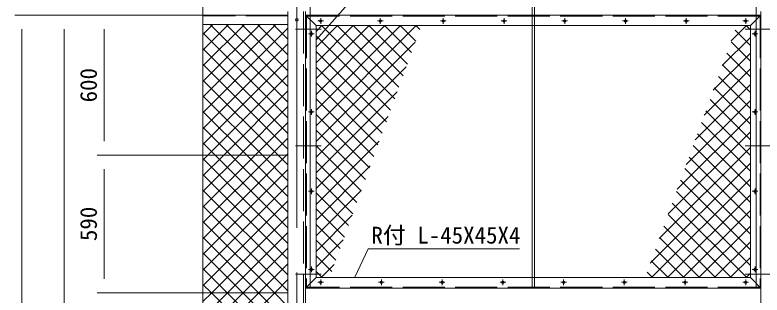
# Model space of a CAD drawing. Units: millimetres, scale not verified. Extents: x -6300 to 6300, y -4455 to 4455.
# Drawn here: x 206 to 3405, y 1434 to 2634 of the extents above; entities that cross this region are included whole.
import ezdxf
from ezdxf.enums import TextEntityAlignment as Align

# ---------------------------------------------------------------- set-up
doc = ezdxf.new("R2010")
doc.units = ezdxf.units.MM
doc.header["$LTSCALE"] = 30
doc.linetypes.add('DASHED', pattern=[7.5, 6, -1.5])
doc.linetypes.add('USER1', pattern=[50.8, 31.75, -6.35, 6.35, -6.35])
for name, color, linetype, lineweight in [('0-2_D-STR3', 3, 'Continuous', 13), ('0-3_D-STR-DIM', 7, 'Continuous', 9), ('0-4_D-STR1', 1, 'Continuous', 18), ('0-7_D-BMK', 2, 'USER1', 13), ('0-9_D-STR-TXT', 7, 'Continuous', 9)]:
    doc.layers.add(name, color=color, linetype=linetype, lineweight=lineweight)
doc.styles.add('ＭＳ ゴシック', font='')
doc.styles.get('ＭＳ ゴシック').set_extended_font_data('MS Gothic')

msp = doc.modelspace()

# ---------------------------------------------------------------- linework, layer by layer
at = {"layer": '0-2_D-STR3'}
for p, q in [((1011.43, 2550.89), (1053.94, 2593.41)), ((1011.43, 2483.54), (1121.29, 2593.41)), ((1011.43, 2416.19), (1188.65, 2593.41)), ((1011.43, 2348.84), (1256, 2593.41)), ((1011.43, 2281.49), (1323.35, 2593.41)), ((1375.37, 2260.71), (1042.68, 2593.41)), ((1375.37, 2328.06), (1110.03, 2593.41)), ((1375.37, 2395.42), (1177.38, 2593.41)), ((1375.37, 2462.77), (1244.73, 2593.41)), ((1375.37, 2530.12), (1312.08, 2593.41)), ((1011.43, 2214.13), (1375.37, 2578.08)), ((1495.37, 2563.37), (1520.41, 2588.41)), ((1495.37, 2496.02), (1587.76, 2588.41)), ((1495.37, 2428.67), (1655.11, 2588.41)), ((1495.37, 2361.32), (1722.46, 2588.41)), ((1495.37, 2293.97), (1789.81, 2588.41)), ((1495.37, 2226.61), (1857.17, 2588.41)), ((1495.37, 2159.26), (1924.52, 2588.41)), ((1832.46, 2275.09), (1519.14, 2588.41)), ((1850.43, 2324.47), (1586.49, 2588.41)), ((1868.4, 2373.85), (1653.84, 2588.41)), ((1886.37, 2423.23), (1721.19, 2588.41)), ((1904.35, 2472.61), (1788.55, 2588.41)), ((1922.32, 2521.99), (1855.9, 2588.41)), ((1940.29, 2571.37), (1923.25, 2588.41)), ((3273.55, 2523.05), (3338.91, 2588.41)), ((3355.37, 2503.33), (3290.12, 2568.58)), ((3355.37, 2570.68), (3337.64, 2588.41)), ((1375.37, 2193.36), (1011.43, 2557.3)), ((1814.48, 2225.71), (1495.37, 2544.82)), ((3235.01, 2417.16), (3355.37, 2537.52)), ((1011.43, 2146.78), (1375.37, 2510.73)), ((1495.37, 2091.91), (1920.53, 2517.07)), ((3355.37, 2435.97), (3272.15, 2519.2)), ((1375.37, 2126.01), (1011.43, 2489.95)), ((1796.51, 2176.33), (1495.37, 2477.47)), ((3196.46, 2311.26), (3355.37, 2470.17)), ((3355.37, 2368.62), (3254.17, 2469.82)), ((1011.43, 2079.43), (1375.37, 2443.37)), ((1375.37, 2058.66), (1011.43, 2422.6)), ((1495.37, 2024.56), (1881.98, 2411.17)), ((1778.54, 2126.95), (1495.37, 2410.12)), ((3157.92, 2205.37), (3355.37, 2402.82)), ((3355.37, 2301.27), (3236.2, 2420.44)), ((1032.76, 2033.41), (1375.37, 2376.02)), ((3355.37, 2233.92), (3218.23, 2371.06)), ((1333.27, 2033.41), (1011.43, 2355.25)), ((1760.56, 2077.58), (1495.37, 2342.77)), ((3119.38, 2099.47), (3355.37, 2335.46)), ((1100.11, 2033.41), (1375.37, 2308.67)), ((1495.37, 1957.21), (1843.44, 2305.28)), ((3355.37, 2166.57), (3200.26, 2321.68)), ((1265.92, 2033.41), (1011.43, 2287.9)), ((1742.59, 2028.2), (1495.37, 2275.42)), ((3355.37, 2099.21), (3182.28, 2272.3)), ((1167.46, 2033.41), (1375.37, 2241.32)), ((3080.84, 1993.58), (3355.37, 2268.11)), ((1198.56, 2033.41), (1011.43, 2220.54)), ((1724.62, 1978.82), (1495.37, 2208.06)), ((3355.37, 2031.86), (3164.31, 2222.92)), ((1495.37, 1889.85), (1804.9, 2199.38)), ((3042.3, 1887.68), (3355.37, 2200.76)), ((1131.21, 2033.41), (1011.43, 2153.19)), ((1234.81, 2033.41), (1375.37, 2173.97)), ((3355.37, 1964.51), (3146.34, 2173.54)), ((1706.65, 1929.44), (1495.37, 2140.71)), ((3003.75, 1781.79), (3355.37, 2133.41)), ((3355.37, 1897.16), (3128.37, 2124.16)), ((1063.86, 2033.41), (1011.43, 2085.84)), ((1302.17, 2033.41), (1375.37, 2106.61)), ((1495.37, 1822.5), (1766.36, 2093.49)), ((1688.67, 1880.06), (1495.37, 2073.36)), ((2965.21, 1675.9), (3355.37, 2066.06)), ((3355.37, 1829.81), (3110.39, 2074.78)), ((1011.43, 2012.08), (1032.76, 2033.41)), ((1011.43, 1944.73), (1100.11, 2033.41)), ((1011.43, 1877.38), (1167.46, 2033.41)), ((1011.43, 1810.02), (1234.81, 2033.41)), ((1011.43, 1742.67), (1302.17, 2033.41)), ((1011.43, 1675.32), (1369.52, 2033.41)), ((1011.43, 2033.41), (1375.37, 2033.41)), ((1375.37, 1654.55), (1011.43, 2018.49)), ((1375.37, 1721.9), (1063.86, 2033.41)), ((1375.37, 1789.25), (1131.21, 2033.41)), ((1375.37, 1856.6), (1198.56, 2033.41)), ((1375.37, 1923.95), (1265.92, 2033.41)), ((1375.37, 1991.3), (1333.27, 2033.41)), ((1369.52, 2033.41), (1375.37, 2039.26)), ((3355.37, 1762.45), (3092.42, 2025.4)), ((1670.7, 1830.68), (1495.37, 2006.01)), ((1495.37, 1755.15), (1727.81, 1987.59)), ((2926.67, 1570), (3355.37, 1998.71)), ((1011.43, 1607.97), (1375.37, 1971.91)), ((3355.37, 1695.1), (3074.45, 1976.03)), ((1375.37, 1587.19), (1011.43, 1951.14)), ((1652.73, 1781.3), (1495.37, 1938.66)), ((2932.43, 1508.41), (3355.37, 1931.35)), ((3355.37, 1627.75), (3056.48, 1926.65)), ((1011.43, 1540.62), (1375.37, 1904.56)), ((1375.37, 1519.84), (1011.43, 1883.78)), ((1495.37, 1687.8), (1689.27, 1881.7)), ((1634.76, 1731.92), (1495.37, 1871.3)), ((2999.78, 1508.41), (3355.37, 1864)), ((3355.37, 1560.4), (3038.5, 1877.27)), ((1011.43, 1473.26), (1375.37, 1837.21)), ((3340.01, 1508.41), (3020.53, 1827.89)), ((1375.37, 1452.49), (1011.43, 1816.43)), ((1616.78, 1682.54), (1495.37, 1803.95)), ((3067.13, 1508.41), (3355.37, 1796.65)), ((1048.93, 1443.41), (1375.37, 1769.85)), ((1495.37, 1620.45), (1650.73, 1775.81)), ((3272.66, 1508.41), (3002.56, 1778.51)), ((1317.1, 1443.41), (1011.43, 1749.08)), ((1598.81, 1633.16), (1495.37, 1736.6)), ((3205.31, 1508.41), (2984.59, 1729.13)), ((3134.48, 1508.41), (3355.37, 1729.3)), ((1116.28, 1443.41), (1375.37, 1702.5)), ((1249.75, 1443.41), (1011.43, 1681.73)), ((1495.37, 1553.1), (1612.19, 1669.91)), ((1580.84, 1583.78), (1495.37, 1669.25)), ((3137.95, 1508.41), (2966.61, 1679.75)), ((1183.63, 1443.41), (1375.37, 1635.15)), ((3201.84, 1508.41), (3355.37, 1661.95)), ((1182.4, 1443.41), (1011.43, 1614.38)), ((1562.87, 1534.4), (1495.37, 1601.9)), ((3070.6, 1508.41), (2948.64, 1630.37)), ((3003.25, 1508.41), (2930.67, 1580.99)), ((3269.19, 1508.41), (3355.37, 1594.59)), ((1115.04, 1443.41), (1011.43, 1547.02)), ((1518.04, 1508.41), (1573.64, 1564.02)), ((1521.51, 1508.41), (1495.37, 1534.55)), ((2935.9, 1508.41), (2912.7, 1531.61)), ((3336.54, 1508.41), (3355.37, 1527.24)), ((1047.69, 1443.41), (1011.43, 1479.67)), ((1011.43, 1405.91), (1048.93, 1443.41)), ((1011.43, 1338.56), (1116.28, 1443.41)), ((1011.43, 1271.21), (1183.63, 1443.41)), ((1011.43, 1443.41), (1375.37, 1443.41)), ((1375.37, 1115.73), (1047.69, 1443.41)), ((1375.37, 1183.08), (1115.04, 1443.41)), ((1375.37, 1250.43), (1182.4, 1443.41)), ((1375.37, 1317.79), (1249.75, 1443.41)), ((1375.37, 1385.14), (1317.1, 1443.41))]:
    msp.add_line(p, q, dxfattribs=at)
for points in [[(998.92, 1191.35), (1250.98, 1443.41), (1375.37, 1567.8)], [(1011.43, 1136.5), (1318.33, 1443.41), (1375.37, 1500.45)]]:
    msp.add_lwpolyline(points, dxfattribs=at)
for centre, radius in [((1412.87, 2613.41), 6), ((1515.37, 2608.41), 5.25), ((1770.37, 2608.41), 5.25), ((2040.37, 2608.41), 5.25), ((2300.37, 2608.41), 5.25), ((2560.37, 2608.41), 5.25), ((2820.37, 2608.41), 5.25), ((3080.37, 2608.41), 5.25), ((3335.37, 2608.41), 5.25), ((1475.37, 2553.41), 5.25), ((3375.37, 2553.41), 5.25), ((1475.37, 2218.41), 5.25), ((3375.37, 2218.41), 5.25), ((1475.37, 1878.41), 5.25), ((3375.37, 1878.41), 5.25), ((1475.37, 1543.41), 5.25), ((3375.37, 1543.41), 5.25), ((1515.37, 1488.41), 5.25), ((1775.37, 1488.41), 5.25), ((2035.37, 1488.41), 5.25), ((2295.37, 1488.41), 5.25), ((2555.37, 1488.41), 5.25), ((2815.37, 1488.41), 5.25), ((3075.37, 1488.41), 5.25), ((3335.37, 1488.41), 5.25)]:
    msp.add_circle(centre, radius, dxfattribs=at)
at = {"layer": '0-3_D-STR-DIM'}
for p, q in [((1470.37, 1463.41), (1470.37, 3072.26)), ((1470.37, 1463.41), (1470.37, 3072.26)), ((2420.37, 1463.41), (2420.37, 3072.26)), ((2420.37, 1463.41), (2420.37, 3072.26)), ((2430.37, 1463.41), (2430.37, 3072.26)), ((2430.37, 1463.41), (2430.37, 3072.26)), ((3380.37, 1463.41), (3380.37, 3072.26)), ((3380.37, 1463.41), (3380.37, 3072.26)), ((1699.64, 2758.31), (1496.69, 2527.44)), ((1011.43, 1262.13), (1011.43, 2708.88)), ((1048.7, 2633.41), (206.29, 2633.41)), ((1048.7, 2633.41), (386.39, 2633.41)), ((1048.7, 2633.41), (559.02, 2633.41)), ((236.29, 2573.41), (236.29, -306.59)), ((416.39, 2573.41), (416.39, -276.59)), ((589.02, 2573.41), (589.02, 2093.41)), ((1048.7, 2033.41), (559.02, 2033.41)), ((1048.7, 2033.41), (559.02, 2033.41)), ((589.02, 1973.41), (589.02, 1503.41)), ((1048.7, 1443.41), (559.02, 1443.41)), ((1048.7, 1443.41), (559.02, 1443.41))]:
    msp.add_line(p, q, dxfattribs=at)
at = {"layer": '0-4_D-STR1'}
for p, q in [((1375.37, 2633.41), (1011.43, 2633.41)), ((1375.37, 2648.41), (1375.37, -721.59)), ((1450.37, 2648.41), (1450.37, -721.59)), ((1450.37, 2633.41), (1495.37, 2588.41)), ((3400.37, 2633.41), (1450.37, 2633.41)), ((3400.37, 2633.41), (3355.37, 2588.41)), ((3400.37, 2648.41), (3400.37, -721.59)), ((1375.37, 2593.41), (1011.43, 2593.41)), ((1495.37, 2588.41), (1495.37, 1508.41)), ((3355.37, 2588.41), (1495.37, 2588.41)), ((3355.37, 2588.41), (3355.37, 1508.41)), ((1450.37, 1463.41), (1495.37, 1508.41)), ((3355.37, 1508.41), (1495.37, 1508.41)), ((3400.37, 1463.41), (3355.37, 1508.41)), ((3400.37, 1463.41), (1450.37, 1463.41))]:
    msp.add_line(p, q, dxfattribs=at)
at = {"layer": '0-4_D-STR1', "linetype": 'DASHED'}
for p, q in [((1375.37, 2630.41), (1011.43, 2630.41)), ((1441.37, 2648.41), (1441.37, -721.59)), ((1454.37, 2629.41), (1454.37, 1467.41)), ((3396.37, 2629.41), (1454.37, 2629.41)), ((3396.37, 2629.41), (3396.37, 1467.41)), ((3396.37, 1467.41), (1454.37, 1467.41))]:
    msp.add_line(p, q, dxfattribs=at)
at = {"layer": '0-7_D-BMK'}
for p, q in [((1412.87, 2673.7), (1412.87, -744.72)), ((1527.51, 2608.41), (1503.23, 2608.41)), ((1515.37, 2620.55), (1515.37, 2596.27)), ((1782.51, 2608.41), (1758.23, 2608.41)), ((1770.37, 2620.55), (1770.37, 2596.27)), ((2052.51, 2608.41), (2028.23, 2608.41)), ((2040.37, 2620.55), (2040.37, 2596.27)), ((2312.51, 2608.41), (2288.23, 2608.41)), ((2300.37, 2620.55), (2300.37, 2596.27)), ((2572.51, 2608.41), (2548.23, 2608.41)), ((2560.37, 2620.55), (2560.37, 2596.27)), ((2832.51, 2608.41), (2808.23, 2608.41)), ((2820.37, 2620.55), (2820.37, 2596.27)), ((3092.51, 2608.41), (3068.23, 2608.41)), ((3080.37, 2620.55), (3080.37, 2596.27)), ((3347.51, 2608.41), (3323.23, 2608.41)), ((3335.37, 2620.55), (3335.37, 2596.27)), ((1517.23, 2573.41), (1407.32, 2573.41)), ((1475.37, 2541.27), (1475.37, 2565.55)), ((3333.51, 2573.41), (3443.42, 2573.41)), ((3375.37, 2541.27), (3375.37, 2565.55)), ((1463.23, 2553.41), (1487.51, 2553.41)), ((3387.51, 2553.41), (3363.23, 2553.41)), ((1463.23, 2218.41), (1487.51, 2218.41)), ((1475.37, 2206.27), (1475.37, 2230.55)), ((3387.51, 2218.41), (3363.23, 2218.41)), ((3375.37, 2206.27), (3375.37, 2230.55)), ((1517.23, 2073.41), (1407.32, 2073.41)), ((3333.51, 2073.41), (3443.42, 2073.41)), ((1475.37, 1866.27), (1475.37, 1890.55)), ((3375.37, 1866.27), (3375.37, 1890.55)), ((1463.23, 1878.41), (1487.51, 1878.41)), ((3387.51, 1878.41), (3363.23, 1878.41)), ((1463.23, 1543.41), (1487.51, 1543.41)), ((1475.37, 1531.27), (1475.37, 1555.55)), ((3387.51, 1543.41), (3363.23, 1543.41)), ((3375.37, 1531.27), (3375.37, 1555.55)), ((1517.23, 1523.41), (1407.32, 1523.41)), ((3333.51, 1523.41), (3443.42, 1523.41)), ((1527.51, 1488.41), (1503.23, 1488.41)), ((1515.37, 1476.27), (1515.37, 1500.55)), ((1787.51, 1488.41), (1763.23, 1488.41)), ((1775.37, 1476.27), (1775.37, 1500.55)), ((2047.51, 1488.41), (2023.23, 1488.41)), ((2035.37, 1476.27), (2035.37, 1500.55)), ((2307.51, 1488.41), (2283.23, 1488.41)), ((2295.37, 1476.27), (2295.37, 1500.55)), ((2567.51, 1488.41), (2543.23, 1488.41)), ((2555.37, 1476.27), (2555.37, 1500.55)), ((2827.51, 1488.41), (2803.23, 1488.41)), ((2815.37, 1476.27), (2815.37, 1500.55)), ((3087.51, 1488.41), (3063.23, 1488.41)), ((3075.37, 1476.27), (3075.37, 1500.55)), ((3347.51, 1488.41), (3323.23, 1488.41)), ((3335.37, 1476.27), (3335.37, 1500.55))]:
    msp.add_line(p, q, dxfattribs=at)
at = {"layer": '0-9_D-STR-TXT'}
msp.add_lwpolyline([(2367.12, 1632.53), (1719.25, 1632.53), (1662.25, 1510.22)], dxfattribs=at)

# ---------------------------------------------------------------- texts
at = {"layer": '0-3_D-STR-DIM', "style": 'ＭＳ ゴシック'}
for s, p in [('600', (578.9, 2259.53)), ('590', (578.9, 1665.1))]:
    msp.add_text(s, height=72.14, rotation=90, dxfattribs=at).set_placement(p, align=Align.BOTTOM_LEFT)
msp.add_text('R付 L-45X45X4', height=72.14, dxfattribs=at).set_placement((1732.42, 1632.65), align=Align.BOTTOM_LEFT)

doc.saveas('drawing.dxf')
